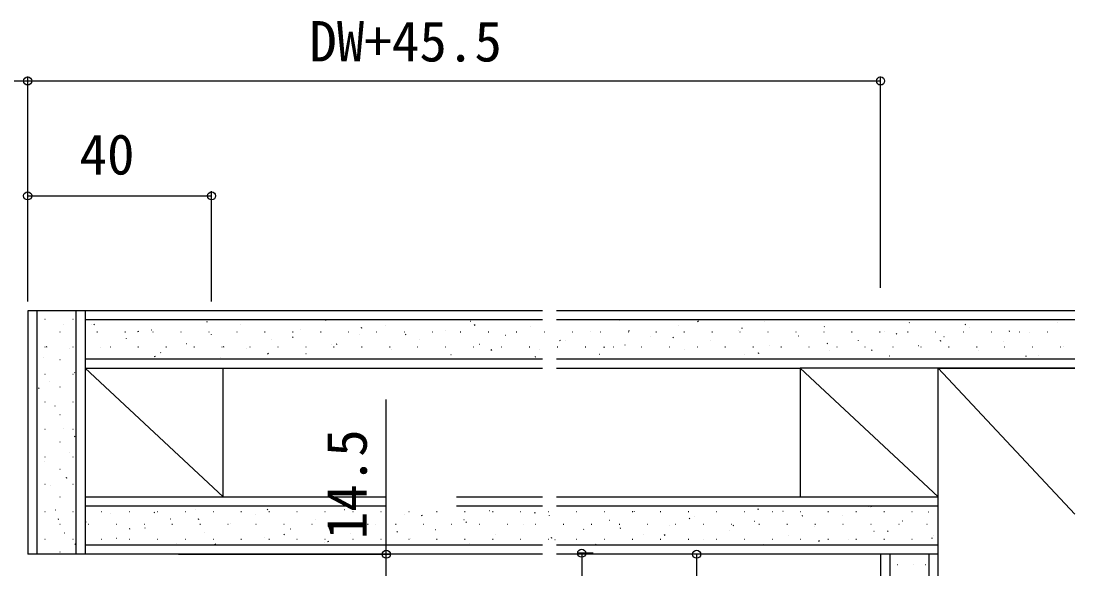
# Model space of a CAD drawing. Units: millimetres, scale not verified. Extents: x -700 to 700, y -1070 to 1067.
# Drawn here: x -102.5 to 126.7, y -283.5 to -164.3 of the extents above; entities that cross this region are included whole.
import ezdxf
from ezdxf.enums import TextEntityAlignment as Align

# ---------------------------------------------------------------- set-up
doc = ezdxf.new("R2010")
doc.units = ezdxf.units.MM
doc.header["$LTSCALE"] = 6
doc.layers.add('0-6_YKK_D', color=6, linetype='Continuous')
doc.layers.add('0-8_YSS_K', color=3, linetype='Continuous')
doc.styles.add('ＭＳ ゴシック', font='')
doc.styles.get('ＭＳ ゴシック').set_extended_font_data('MS Gothic')

msp = doc.modelspace()

# ---------------------------------------------------------------- linework, layer by layer
at = {"layer": '0-6_YKK_D'}
for p, q in [((-101.084, -225.3), (-101.084, -176.3)), ((-101.084, -222.3), (-101.084, -176.3)), ((84.416, -222.3), (84.416, -176.3)), ((-451.584, -177.3), (-101.084, -177.3)), ((-101.084, -177.3), (84.416, -177.3)), ((-101.084, -225.3), (-101.084, -201.3)), ((-61.084, -225.3), (-61.084, -201.3)), ((-101.084, -202.3), (-61.084, -202.3)), ((-68.263, -280.3), (-22.084, -280.3)), ((21.89, -280.066), (18.416, -280.066)), ((68.416, -280.3), (43.416, -280.3))]:
    msp.add_line(p, q, dxfattribs=at)
for points in [[(-23.084, -294.8), (-23.084, -280.3), (-23.084, -246.6)], [(19.416, -280.066), (19.416, -287.066), (19.416, -301.043)], [(44.416, -280.3), (44.416, -285.3), (44.416, -299.755)]]:
    msp.add_lwpolyline(points, dxfattribs=at)
for centre in [(-101.084, -177.3), (-101.084, -177.3), (84.416, -177.3), (-101.084, -202.3), (-61.084, -202.3), (-23.084, -280.3), (19.416, -280.066), (44.416, -280.3)]:
    msp.add_circle(centre, 0.875, dxfattribs=at)
at = {"layer": '0-8_YSS_K'}
for p, q in [((10.916, -227.3), (-101.084, -227.3)), ((-101.084, -227.3), (-101.084, -280.3)), ((-99.084, -227.3), (-99.084, -280.3)), ((-97.355, -229.158), (-97.255, -229.158)), ((-91.275, -229.158), (-91.175, -229.158)), ((-90.584, -227.3), (-90.584, -280.3)), ((-88.584, -227.3), (-88.584, -239.8)), ((126.695, -227.3), (13.916, -227.3)), ((-93.362, -230.298), (-93.343, -230.291)), ((10.916, -229.3), (-88.584, -229.3)), ((-87.14, -230.364), (-87.121, -230.358)), ((-86.697, -230.345), (-86.531, -230.235)), ((-74.121, -231.436), (-74.102, -231.429)), ((-62.108, -229.741), (-61.941, -229.63)), ((-54.862, -230.298), (-54.843, -230.291)), ((-41.844, -231.37), (-41.825, -231.363)), ((-36.263, -229.394), (-36.245, -229.387)), ((-28.531, -231.023), (-28.364, -230.913)), ((-23.245, -230.466), (-23.226, -230.459)), ((-4.74, -229.595), (-4.721, -229.588)), ((-3.941, -230.419), (-3.775, -230.309)), ((8.278, -230.666), (8.297, -230.66)), ((126.695, -229.3), (13.916, -229.3)), ((27.537, -229.528), (27.556, -229.522)), ((40.556, -230.6), (40.574, -230.594)), ((44.62, -229.62), (44.787, -229.509)), ((54.225, -231.098), (54.392, -230.987)), ((59.154, -229.696), (59.173, -229.689)), ((72.173, -230.768), (72.192, -230.761)), ((90.678, -229.897), (90.697, -229.89)), ((102.787, -230.298), (102.953, -230.187)), ((103.696, -230.969), (103.715, -230.962)), ((122.955, -229.831), (122.974, -229.824)), ((-94.125, -231.908), (-94.025, -231.908)), ((-86.025, -231.908), (-85.925, -231.908)), ((-79.945, -231.908), (-79.845, -231.908)), ((-79.607, -233.379), (-79.588, -233.372)), ((-77.092, -231.823), (-76.925, -231.713)), ((-73.865, -231.908), (-73.765, -231.908)), ((-67.785, -231.908), (-67.685, -231.908)), ((-61.705, -231.908), (-61.605, -231.908)), ((-61.103, -232.508), (-61.084, -232.501)), ((-55.625, -231.908), (-55.525, -231.908)), ((-49.545, -231.908), (-49.445, -231.908)), ((-48.084, -233.58), (-48.065, -233.573)), ((-43.515, -233.105), (-43.348, -232.995)), ((-43.465, -231.908), (-43.365, -231.908)), ((-37.385, -231.908), (-37.285, -231.908)), ((-31.305, -231.908), (-31.205, -231.908)), ((-28.825, -232.442), (-28.806, -232.435)), ((-25.225, -231.908), (-25.125, -231.908)), ((-19.145, -231.908), (-19.045, -231.908)), ((-18.925, -232.501), (-18.759, -232.391)), ((-15.807, -233.513), (-15.788, -233.507)), ((-13.065, -231.908), (-12.965, -231.908)), ((-10.226, -231.537), (-10.208, -231.531)), ((-6.985, -231.908), (-6.885, -231.908)), ((-0.905, -231.908), (-0.805, -231.908)), ((2.792, -232.609), (2.811, -232.602)), ((5.175, -231.908), (5.275, -231.908)), ((11.255, -231.908), (11.355, -231.908)), ((14.652, -233.784), (14.819, -233.673)), ((15.811, -233.681), (15.829, -233.674)), ((17.335, -231.908), (17.435, -231.908)), ((21.297, -231.738), (21.316, -231.732)), ((23.415, -231.908), (23.515, -231.908)), ((29.495, -231.908), (29.595, -231.908)), ((29.636, -231.702), (29.803, -231.591)), ((34.315, -232.81), (34.334, -232.803)), ((35.575, -231.908), (35.675, -231.908)), ((39.241, -233.18), (39.408, -233.069)), ((41.655, -231.908), (41.755, -231.908)), ((47.735, -231.908), (47.835, -231.908)), ((53.574, -231.672), (53.593, -231.665)), ((53.815, -231.908), (53.915, -231.908)), ((59.895, -231.908), (59.995, -231.908)), ((65.975, -231.908), (66.075, -231.908)), ((66.593, -232.744), (66.611, -232.737)), ((72.055, -231.908), (72.155, -231.908)), ((78.135, -231.908), (78.235, -231.908)), ((84.215, -231.908), (84.315, -231.908)), ((85.191, -231.839), (85.21, -231.833)), ((87.803, -232.38), (87.97, -232.27)), ((90.295, -231.908), (90.395, -231.908)), ((96.375, -231.908), (96.475, -231.908)), ((97.408, -233.858), (97.575, -233.747)), ((98.21, -232.911), (98.229, -232.905)), ((102.455, -231.908), (102.555, -231.908)), ((108.535, -231.908), (108.635, -231.908)), ((112.392, -231.776), (112.559, -231.665)), ((114.615, -231.908), (114.715, -231.908)), ((116.715, -232.04), (116.734, -232.034)), ((120.695, -231.908), (120.795, -231.908)), ((-97.355, -235.138), (-97.255, -235.138)), ((-96.998, -235.187), (-96.832, -235.077)), ((-92.07, -235.522), (-92.051, -235.516)), ((-91.275, -235.138), (-91.175, -235.138)), ((-85.188, -235.355), (-85.169, -235.348)), ((-83.175, -235.138), (-83.075, -235.138)), ((-77.095, -235.138), (-76.995, -235.138)), ((-71.015, -235.138), (-70.915, -235.138)), ((-66.589, -234.451), (-66.57, -234.444)), ((-64.935, -235.138), (-64.835, -235.138)), ((-58.855, -235.138), (-58.755, -235.138)), ((-58.498, -235.187), (-58.332, -235.077)), ((-53.57, -235.522), (-53.551, -235.516)), ((-52.775, -235.138), (-52.675, -235.138)), ((-46.695, -235.138), (-46.595, -235.138)), ((-40.615, -235.138), (-40.515, -235.138)), ((-35.066, -234.651), (-35.047, -234.645)), ((-34.535, -235.138), (-34.435, -235.138)), ((-33.909, -234.583), (-33.742, -234.473)), ((-28.455, -235.138), (-28.355, -235.138)), ((-22.375, -235.138), (-22.275, -235.138)), ((-22.047, -235.723), (-22.028, -235.717)), ((-16.295, -235.138), (-16.195, -235.138)), ((-10.215, -235.138), (-10.115, -235.138)), ((-4.135, -235.138), (-4.035, -235.138)), ((-2.788, -234.585), (-2.769, -234.579)), ((-0.332, -235.866), (-0.165, -235.755)), ((1.945, -235.138), (2.045, -235.138)), ((8.025, -235.138), (8.125, -235.138)), ((10.23, -235.657), (10.249, -235.65)), ((14.105, -235.138), (14.205, -235.138)), ((20.185, -235.138), (20.285, -235.138)), ((24.257, -235.262), (24.424, -235.151)), ((26.265, -235.138), (26.365, -235.138)), ((28.829, -234.753), (28.848, -234.746)), ((32.345, -235.138), (32.445, -235.138)), ((38.425, -235.138), (38.525, -235.138)), ((41.848, -235.825), (41.866, -235.818)), ((44.505, -235.138), (44.605, -235.138)), ((47.334, -233.882), (47.353, -233.875)), ((50.585, -235.138), (50.685, -235.138)), ((56.665, -235.138), (56.765, -235.138)), ((60.352, -234.954), (60.371, -234.947)), ((62.745, -235.138), (62.845, -235.138)), ((68.825, -235.138), (68.925, -235.138)), ((72.819, -234.462), (72.986, -234.352)), ((73.371, -236.025), (73.39, -236.019)), ((74.905, -235.138), (75.005, -235.138)), ((79.611, -233.816), (79.63, -233.809)), ((80.985, -235.138), (81.085, -235.138)), ((82.424, -235.94), (82.591, -235.83)), ((87.065, -235.138), (87.165, -235.138)), ((92.63, -234.887), (92.648, -234.881)), ((93.145, -235.138), (93.245, -235.138)), ((99.225, -235.138), (99.325, -235.138)), ((105.305, -235.138), (105.405, -235.138)), ((105.648, -235.959), (105.667, -235.953)), ((111.228, -233.983), (111.247, -233.976)), ((111.385, -235.138), (111.485, -235.138)), ((117.465, -235.138), (117.565, -235.138)), ((123.545, -235.138), (123.645, -235.138)), ((124.247, -235.055), (124.266, -235.048)), ((-97.651, -237.499), (-97.632, -237.492)), ((-94.125, -237.888), (-94.025, -237.888)), ((-88.584, -237.8), (10.916, -237.8)), ((-73.482, -237.269), (-73.316, -237.159)), ((-72.169, -236.427), (-72.15, -236.42)), ((-59.151, -237.499), (-59.132, -237.492)), ((-48.893, -236.665), (-48.726, -236.555)), ((-40.552, -236.594), (-40.533, -236.588)), ((-27.533, -237.666), (-27.514, -237.659)), ((-9.029, -236.795), (-9.01, -236.788)), ((9.274, -237.344), (9.44, -237.233)), ((13.916, -237.8), (126.695, -237.8)), ((23.249, -236.729), (23.268, -236.722)), ((36.269, -237.8), (36.286, -237.794)), ((54.866, -236.896), (54.885, -236.89)), ((57.835, -236.544), (58.002, -236.434)), ((86.389, -237.097), (86.408, -237.091)), ((116.002, -237.222), (116.168, -237.112)), ((118.667, -237.031), (118.685, -237.024)), ((-88.584, -239.8), (10.916, -239.8)), ((-88.584, -239.8), (-88.584, -267.8)), ((13.916, -239.8), (66.916, -239.8)), ((66.916, -239.8), (96.916, -267.8)), ((96.897, -239.8), (126.695, -239.8)), ((126.695, -239.8), (96.916, -239.8)), ((126.695, -271.565), (96.916, -239.8)), ((96.916, -267.8), (96.916, -239.8)), ((-97.355, -241.118), (-97.255, -241.118)), ((-96.359, -242.723), (-96.34, -242.716)), ((-91.275, -241.118), (-91.175, -241.118)), ((-90.873, -240.78), (-90.854, -240.773)), ((-98.767, -244.194), (-98.601, -244.083)), ((-94.125, -243.868), (-94.025, -243.868)), ((-97.355, -247.098), (-97.255, -247.098)), ((-91.275, -247.098), (-91.175, -247.098)), ((-95.161, -247.981), (-95.142, -247.974)), ((-94.125, -249.848), (-94.025, -249.848)), ((-97.355, -253.078), (-97.255, -253.078)), ((-93.209, -252.971), (-93.19, -252.965)), ((-91.275, -253.078), (-91.175, -253.078)), ((-94.125, -255.828), (-94.025, -255.828)), ((-90.931, -254.678), (-90.764, -254.568)), ((-91.917, -258.196), (-91.898, -258.189)), ((-97.497, -260.172), (-97.479, -260.165)), ((-97.355, -259.058), (-97.255, -259.058)), ((-91.275, -259.058), (-91.175, -259.058)), ((-94.125, -261.808), (-94.025, -261.808)), ((-92.7, -263.684), (-92.533, -263.574)), ((-90.719, -263.453), (-90.7, -263.447)), ((-97.355, -265.038), (-97.255, -265.038)), ((-96.205, -265.396), (-96.187, -265.39)), ((-91.275, -265.038), (-91.175, -265.038)), ((-94.125, -267.788), (-94.025, -267.788)), ((-88.584, -267.8), (-23.084, -267.8)), ((-88.584, -267.8), (-88.584, -280.3)), ((-7.786, -267.8), (10.916, -267.8)), ((13.916, -267.8), (66.916, -267.8)), ((66.916, -267.8), (96.916, -267.8)), ((96.916, -287.8), (96.916, -267.8)), ((-23.084, -269.8), (-88.584, -269.8)), ((10.916, -269.8), (-7.786, -269.8)), ((-0.423, -269.809), (-0.41, -269.8)), ((96.916, -269.8), (13.916, -269.8)), ((17.892, -269.884), (17.911, -269.878)), ((50.169, -269.818), (50.188, -269.811)), ((57.743, -270.487), (57.91, -270.377)), ((81.787, -269.986), (81.805, -269.979)), ((82.333, -269.883), (82.459, -269.8)), ((-97.355, -271.018), (-97.255, -271.018)), ((-95.008, -270.654), (-94.989, -270.647)), ((-94.469, -272.691), (-94.302, -272.58)), ((-91.275, -271.018), (-91.175, -271.018)), ((-85.095, -271.018), (-84.995, -271.018)), ((-83.012, -271.525), (-82.993, -271.518)), ((-79.015, -271.018), (-78.915, -271.018)), ((-73.574, -271.213), (-73.407, -271.102)), ((-72.935, -271.018), (-72.835, -271.018)), ((-69.994, -272.597), (-69.975, -272.59)), ((-66.855, -271.018), (-66.755, -271.018)), ((-64.508, -270.654), (-64.489, -270.647)), ((-63.969, -272.691), (-63.802, -272.58)), ((-60.775, -271.018), (-60.675, -271.018)), ((-54.695, -271.018), (-54.595, -271.018)), ((-51.489, -271.726), (-51.47, -271.719)), ((-48.985, -270.609), (-48.818, -270.498)), ((-48.615, -271.018), (-48.515, -271.018)), ((-42.535, -271.018), (-42.435, -271.018)), ((-36.455, -271.018), (-36.355, -271.018)), ((-32.23, -270.588), (-32.211, -270.581)), ((-30.375, -271.018), (-30.275, -271.018)), ((-24.295, -271.018), (-24.195, -271.018)), ((-19.212, -271.66), (-19.193, -271.653)), ((-18.215, -271.018), (-18.115, -271.018)), ((-15.407, -271.891), (-15.24, -271.781)), ((-12.135, -271.018), (-12.035, -271.018)), ((-6.193, -272.731), (-6.174, -272.725)), ((-6.055, -271.018), (-5.955, -271.018)), ((-0.613, -270.755), (-0.594, -270.749)), ((0.025, -271.018), (0.125, -271.018)), ((6.105, -271.018), (6.205, -271.018)), ((9.182, -271.287), (9.349, -271.177)), ((12.185, -271.018), (12.285, -271.018)), ((12.406, -271.827), (12.424, -271.82)), ((18.265, -271.018), (18.365, -271.018)), ((24.345, -271.018), (24.445, -271.018)), ((30.425, -271.018), (30.525, -271.018)), ((30.91, -270.956), (30.929, -270.949)), ((36.505, -271.018), (36.605, -271.018)), ((42.585, -271.018), (42.685, -271.018)), ((42.759, -272.57), (42.926, -272.459)), ((43.929, -272.028), (43.948, -272.021)), ((48.665, -271.018), (48.765, -271.018)), ((54.745, -271.018), (54.845, -271.018)), ((60.825, -271.018), (60.925, -271.018)), ((63.188, -270.89), (63.206, -270.883)), ((66.905, -271.018), (67.005, -271.018)), ((67.349, -271.965), (67.515, -271.855)), ((72.985, -271.018), (73.085, -271.018)), ((76.206, -271.962), (76.225, -271.955)), ((79.065, -271.018), (79.165, -271.018)), ((85.145, -271.018), (85.245, -271.018)), ((91.225, -271.018), (91.325, -271.018)), ((94.805, -271.057), (94.824, -271.051)), ((-94.125, -273.768), (-94.025, -273.768)), ((-88.584, -273.498), (-88.574, -273.494)), ((-88.558, -273.295), (-88.391, -273.185)), ((-87.945, -273.768), (-87.845, -273.768)), ((-81.865, -273.768), (-81.765, -273.768)), ((-78.953, -274.773), (-78.786, -274.662)), ((-75.785, -273.768), (-75.685, -273.768)), ((-75.574, -274.573), (-75.555, -274.566)), ((-69.705, -273.768), (-69.605, -273.768)), ((-63.625, -273.768), (-63.525, -273.768)), ((-57.545, -273.768), (-57.445, -273.768)), ((-56.975, -273.669), (-56.956, -273.662)), ((-51.465, -273.768), (-51.365, -273.768)), ((-45.385, -273.768), (-45.285, -273.768)), ((-43.957, -274.74), (-43.938, -274.734)), ((-39.305, -273.768), (-39.205, -273.768)), ((-38.471, -272.798), (-38.452, -272.791)), ((-33.225, -273.768), (-33.125, -273.768)), ((-30.391, -273.973), (-30.224, -273.863)), ((-27.145, -273.768), (-27.045, -273.768)), ((-25.452, -273.869), (-25.433, -273.863)), ((-21.065, -273.768), (-20.965, -273.768)), ((-14.985, -273.768), (-14.885, -273.768)), ((-12.434, -274.941), (-12.415, -274.935)), ((-8.905, -273.768), (-8.805, -273.768)), ((-5.802, -273.369), (-5.635, -273.259)), ((-2.825, -273.768), (-2.725, -273.768)), ((3.255, -273.768), (3.355, -273.768)), ((6.825, -273.803), (6.844, -273.797)), ((9.335, -273.768), (9.435, -273.768)), ((15.415, -273.768), (15.515, -273.768)), ((19.844, -274.875), (19.863, -274.868)), ((21.495, -273.768), (21.595, -273.768)), ((25.424, -272.899), (25.443, -272.892)), ((27.575, -273.768), (27.675, -273.768)), ((27.776, -274.652), (27.942, -274.541)), ((33.655, -273.768), (33.755, -273.768)), ((38.443, -273.971), (38.461, -273.964)), ((39.735, -273.768), (39.835, -273.768)), ((45.815, -273.768), (45.915, -273.768)), ((51.461, -275.043), (51.48, -275.036)), ((51.895, -273.768), (51.995, -273.768)), ((52.365, -274.047), (52.532, -273.937)), ((56.947, -273.1), (56.966, -273.093)), ((57.975, -273.768), (58.075, -273.768)), ((64.055, -273.768), (64.155, -273.768)), ((69.966, -274.172), (69.985, -274.165)), ((70.135, -273.768), (70.235, -273.768)), ((76.215, -273.768), (76.315, -273.768)), ((82.295, -273.768), (82.395, -273.768)), ((88.375, -273.768), (88.475, -273.768)), ((89.225, -273.034), (89.243, -273.027)), ((94.455, -273.768), (94.555, -273.768)), ((-97.355, -276.998), (-97.255, -276.998)), ((-93.056, -275.645), (-93.037, -275.638)), ((-91.275, -276.998), (-91.175, -276.998)), ((-85.095, -276.998), (-84.995, -276.998)), ((-81.815, -276.783), (-81.796, -276.776)), ((-79.015, -276.998), (-78.915, -276.998)), ((-72.935, -276.998), (-72.835, -276.998)), ((-66.855, -276.998), (-66.755, -276.998)), ((-62.556, -275.645), (-62.537, -275.638)), ((-60.775, -276.998), (-60.675, -276.998)), ((-54.695, -276.998), (-54.595, -276.998)), ((-49.537, -276.716), (-49.518, -276.71)), ((-48.615, -276.998), (-48.515, -276.998)), ((-45.375, -276.055), (-45.208, -275.945)), ((-42.535, -276.998), (-42.435, -276.998)), ((-36.455, -276.998), (-36.355, -276.998)), ((-30.938, -275.812), (-30.919, -275.805)), ((-30.375, -276.998), (-30.275, -276.998)), ((-24.295, -276.998), (-24.195, -276.998)), ((-20.786, -275.451), (-20.619, -275.341)), ((-18.215, -276.998), (-18.115, -276.998)), ((-17.92, -276.884), (-17.901, -276.877)), ((-12.135, -276.998), (-12.035, -276.998)), ((-6.055, -276.998), (-5.955, -276.998)), ((0.025, -276.998), (0.125, -276.998)), ((0.585, -276.013), (0.604, -276.006)), ((6.105, -276.998), (6.205, -276.998)), ((12.185, -276.998), (12.285, -276.998)), ((12.792, -276.734), (12.958, -276.623)), ((13.603, -277.085), (13.622, -277.078)), ((18.265, -276.998), (18.365, -276.998)), ((24.345, -276.998), (24.445, -276.998)), ((30.425, -276.998), (30.525, -276.998)), ((32.862, -275.947), (32.881, -275.94)), ((36.505, -276.998), (36.605, -276.998)), ((37.381, -276.13), (37.548, -276.019)), ((42.585, -276.998), (42.685, -276.998)), ((45.881, -277.019), (45.9, -277.012)), ((48.665, -276.998), (48.765, -276.998)), ((54.745, -276.998), (54.845, -276.998)), ((60.825, -276.998), (60.925, -276.998)), ((64.48, -276.114), (64.498, -276.108)), ((66.905, -276.998), (67.005, -276.998)), ((70.958, -277.412), (71.125, -277.301)), ((72.985, -276.998), (73.085, -276.998)), ((77.498, -277.186), (77.517, -277.179)), ((79.065, -276.998), (79.165, -276.998)), ((82.984, -275.243), (83.003, -275.237)), ((85.145, -276.998), (85.245, -276.998)), ((85.942, -275.33), (86.109, -275.219)), ((91.225, -276.998), (91.325, -276.998)), ((95.548, -276.808), (95.714, -276.697)), ((96.003, -276.315), (96.022, -276.309)), ((-90.859, -278.137), (-90.692, -278.027)), ((10.916, -278.3), (-88.584, -278.3)), ((-68.796, -277.854), (-68.777, -277.848)), ((-60.359, -278.137), (-60.192, -278.027)), ((-36.519, -277.788), (-36.5, -277.782)), ((-35.77, -277.533), (-35.603, -277.423)), ((-4.901, -277.956), (-4.882, -277.949)), ((96.916, -278.3), (13.916, -278.3)), ((22.397, -278.212), (22.564, -278.101)), ((26.622, -278.157), (26.641, -278.15)), ((58.899, -278.09), (58.918, -278.084)), ((90.517, -278.258), (90.535, -278.251)), ((10.916, -280.3), (-101.084, -280.3)), ((-94.125, -279.748), (-94.025, -279.748)), ((96.916, -280.3), (13.916, -280.3)), ((84.416, -280.3), (84.416, -435.3)), ((86.416, -280.3), (86.416, -435.3)), ((94.916, -280.3), (94.916, -435.3)), ((88.025, -282.498), (88.125, -282.498)), ((91.514, -282.55), (91.533, -282.544)), ((94.105, -282.498), (94.205, -282.498))]:
    msp.add_line(p, q, dxfattribs=at)
for points in [[(-88.584, -239.8), (-58.584, -267.8), (-58.584, -239.8)], [(96.916, -239.8), (66.916, -239.8), (66.916, -267.8)]]:
    msp.add_lwpolyline(points, dxfattribs=at)

# ---------------------------------------------------------------- texts
at = {"layer": '0-6_YKK_D', "style": 'ＭＳ ゴシック'}
for s, p in [('DW+45.5', (-39.834, -175.7)), ('40', (-89.812, -200.3))]:
    msp.add_text(s, height=8.798, dxfattribs=at).set_placement(p, align=Align.BOTTOM_LEFT)
msp.add_text('14.5', height=8.798, rotation=90, dxfattribs=at).set_placement((-24.684, -277.041), align=Align.BOTTOM_LEFT)

doc.saveas('drawing.dxf')
